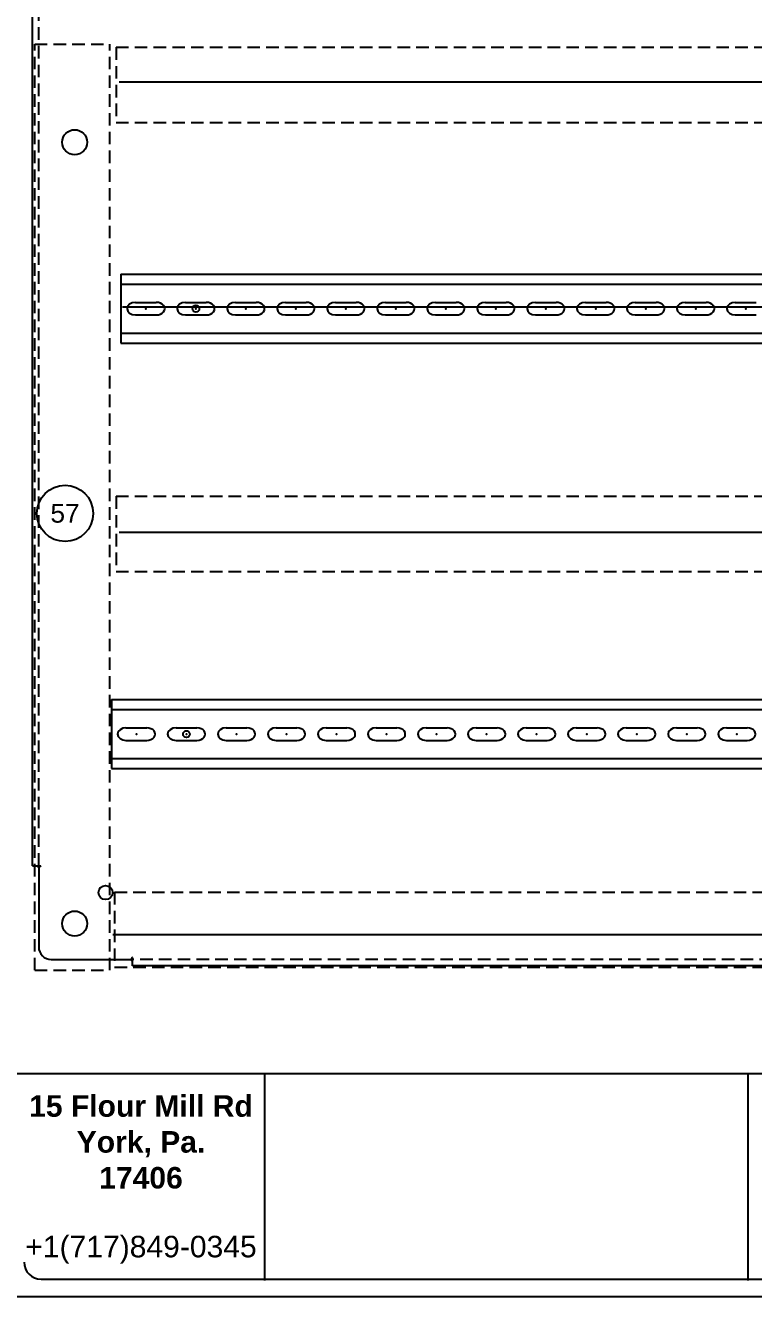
# Model space of a CAD drawing. Header units: inches. Extents: x -0.2 to 94.8, y -0.3 to 60.7.
# Drawn here: x 54.13 to 68.68, y -0.33 to 25.06 of the extents above; entities that cross this region are included whole.
import ezdxf
from ezdxf.enums import TextEntityAlignment as Align

# ---------------------------------------------------------------- set-up
doc = ezdxf.new("R2010")
doc.units = ezdxf.units.IN
doc.header["$MEASUREMENT"] = 0
doc.linetypes.add('HIDDEN', pattern=[0.375, 0.25, -0.125])
for name, color, linetype in [('02___PRT_ALL_AXES', 7, 'Continuous'), ('DEFAULT_2', 8, 'HIDDEN'), ('MISC', 7, 'Continuous'), ('PBAL', 52, 'Continuous'), ('PITEM', 20, 'Continuous'), ('PSYMS', 2, 'Continuous')]:
    doc.layers.add(name, color=color, linetype=linetype)
doc.styles.add('Fields', font='simplex.shx', dxfattribs={"height": 0.185})
doc.styles.get("Standard").update_dxf_attribs({"font": 'arial.ttf'})
doc.dimstyles.get("Standard").update_dxf_attribs({"dimtxt": 0.18, "dimasz": 0.18, "dimexe": 0.18, "dimexo": 0.0625, "dimgap": 0.09, "dimtad": 0, "dimtih": 1, "dimtoh": 1, "dimdec": 4, "dimzin": 0, "dimdsep": 46, "dimtxsty": 'Standard', "dimcen": 0.09, "dimadec": 0, "dimazin": 0, "dimtfac": 1, "dimtdec": 4, "dimtofl": 0, "dimtmove": 0, "dimatfit": 3, "dimfxl": 1, "dimtolj": 1, "dimtzin": 0, "dimarcsym": 0})

# ---------------------------------------------------------------- blocks, each defined once
blk = doc.blocks.new('RG_Master_Ver_4_2_2')
at = {"color": 3}
for p, q in [((10.12, 1.5631), (34.15, 1.5631)), ((21.2999, 1.5625), (21.2999, 0.0716)), ((24.7809, 1.5624), (24.7809, 0.0716)), ((19.6886, 0.0809), (34.0625, 0.0809))]:
    blk.add_line(p, q, dxfattribs=at)
blk.add_lwpolyline([(0, -0.044), (34.25, -0.044), (34.25, 21.956), (0, 21.956)], close=True, dxfattribs=at)
blk.add_arc((19.6886, 0.2033), 0.1224, 180, 270, dxfattribs=at)
at = {"color": 3, "insert": (20.4088, 1.4059), "char_height": 0.142284, "attachment_point": 2}
blk.add_mtext_dynamic_manual_height_columns('{\\fArial|b1|i0|c0|p34;\\H1.08937x;15 Flour Mill Rd\\PYork, Pa. \\P17406}\\P\\P{\\H1.08937x;+1(717)849-0345}', width=1.735089, gutter_width=0.6898, heights=[0], dxfattribs=at)
at = {"style": 'Fields'}
for tag, p in [('DESCRIPTION_3', (13.1158, 1.307)), ('DRN_3', (15.4724, 1.307)), ('CHK_3', (16.5293, 1.307)), ('APP_3', (17.5522, 1.307)), ('DATE_3', (18.8294, 1.307)), ('CUSTOMER', (28.9966, 1.2135)), ('DRAWING_DESC', (32.2295, 1.2455)), ('DESCRIPTION_2', (13.1158, 0.9513)), ('DRN_2', (15.4724, 0.9513)), ('CHK_2', (16.5293, 0.9513)), ('APP_2', (17.5522, 0.9513)), ('DATE_2', (18.8294, 0.9513)), ('SIZE', (30.7145, 0.8944)), ('DRAWING_#', (32.125, 0.8944)), ('REV', (33.5429, 0.8944)), ('DESCRIPTION_1', (13.1158, 0.5956)), ('DRN_1', (15.4724, 0.5956)), ('CHK_1', (16.5293, 0.5956)), ('APP_1', (17.5522, 0.5956)), ('DATE_1', (18.8294, 0.5956)), ('PROJECT_#', (28.9813, 0.5809)), ('DRN_BY', (30.875, 0.5245)), ('CHK_BY', (31.7615, 0.5245)), ('APP_BY', (32.75, 0.5245)), ('SCALE', (33.6518, 0.5245)), ('PROJECT_NAME', (29.021, 0.1759)), ('SHEETNUM', (32.7527, 0.1759)), ('TTL_SHTS', (33.5471, 0.1759))]:
    blk.add_attdef(tag, text='', height=0.125, dxfattribs=at).set_placement(p, align=Align.CENTER)
at = {"style": 'Fields', "flags": 9}
blk.add_attdef('WD_TB', (9.9529, 0.1939), '', height=0.0638, dxfattribs=at)
blk = doc.blocks.new('HDINFCF7')
for p, q in [((0, 0.69), (29, 0.69)), ((0, 0.69), (0, -0.69)), ((0, 0.49), (29, 0.49)), ((0.292, 0.125), (0.708, 0.125)), ((1.292, 0.125), (1.708, 0.125)), ((2.292, 0.125), (2.708, 0.125)), ((3.292, 0.125), (3.708, 0.125)), ((4.292, 0.125), (4.708, 0.125)), ((5.292, 0.125), (5.708, 0.125)), ((6.292, 0.125), (6.708, 0.125)), ((7.292, 0.125), (7.708, 0.125)), ((8.292, 0.125), (8.708, 0.125)), ((9.292, 0.125), (9.708, 0.125)), ((10.292, 0.125), (10.708, 0.125)), ((11.292, 0.125), (11.708, 0.125)), ((12.292, 0.125), (12.708, 0.125)), ((0.292, -0.125), (0.708, -0.125)), ((1.292, -0.125), (1.708, -0.125)), ((2.292, -0.125), (2.708, -0.125)), ((3.292, -0.125), (3.708, -0.125)), ((4.292, -0.125), (4.708, -0.125)), ((5.292, -0.125), (5.708, -0.125)), ((6.292, -0.125), (6.708, -0.125)), ((7.292, -0.125), (7.708, -0.125)), ((8.292, -0.125), (8.708, -0.125)), ((9.292, -0.125), (9.708, -0.125)), ((10.292, -0.125), (10.708, -0.125)), ((11.292, -0.125), (11.708, -0.125)), ((12.292, -0.125), (12.708, -0.125)), ((0, -0.49), (29, -0.49)), ((0, -0.69), (29, -0.69))]:
    blk.add_line(p, q)
blk.add_circle((1.5, 0), 0.068)
for centre, major_axis, start_param, end_param in [((0.292, 0), (-0.167, 0), -1.570796, 1.570794), ((0.708, 0), (0.167, 0), 4.712386, 7.853986), ((1.292, 0), (-0.167, 0), -1.570796, 1.570794), ((1.708, 0), (0.167, 0), 4.712386, 7.853986), ((2.292, 0), (-0.167, 0), -1.570796, 1.570794), ((2.708, 0), (0.167, 0), 4.712386, 7.853986), ((3.292, 0), (-0.167, 0), -1.570796, 1.570794), ((3.708, 0), (0.167, 0), 4.712386, 7.853986), ((4.292, 0), (-0.167, 0), -1.570796, 1.570794), ((4.708, 0), (0.167, 0), 4.712386, 7.853986), ((5.292, 0), (-0.167, 0), -1.570796, 1.570794), ((5.708, 0), (0.167, 0), 4.712386, 7.853986), ((6.292, 0), (-0.167, 0), -1.570796, 1.570794), ((6.708, 0), (0.167, 0), 4.712386, 7.853986), ((7.292, 0), (-0.167, 0), -1.570796, 1.570794), ((7.708, 0), (0.167, 0), 4.712386, 7.853986), ((8.292, 0), (-0.167, 0), -1.570796, 1.570794), ((8.708, 0), (0.167, 0), 4.712386, 7.853986), ((9.292, 0), (-0.167, 0), -1.570796, 1.570794), ((9.708, 0), (0.167, 0), 4.712386, 7.853986), ((10.292, 0), (-0.167, 0), -1.570796, 1.570794), ((10.708, 0), (0.167, 0), 4.712386, 7.853986), ((11.292, 0), (-0.167, 0), -1.570796, 1.570794), ((11.708, 0), (0.167, 0), 4.712386, 7.853986), ((12.292, 0), (-0.167, 0), -1.570796, 1.570794)]:
    blk.add_ellipse(centre, major_axis=major_axis, ratio=0.749429, start_param=start_param, end_param=end_param)
for p in [(0.5, 0), (1.5, 0), (2.5, 0), (3.5, 0), (4.5, 0), (5.5, 0), (6.5, 0), (7.5, 0), (8.5, 0), (9.5, 0), (10.5, 0), (11.5, 0), (12.5, 0)]:
    blk.add_point(p)
at = {"flags": 11}
for p in [(1.5, 0), (14.5, 0), (27.5, 0)]:
    blk.add_attdef('NC', text='', height=0.01, rotation=270, dxfattribs=at).set_placement(p, align=Align.MIDDLE)
blk = doc.blocks.new('HDIN1A22A')
at = {"layer": 'MISC', "color": 4, "linetype": 'HIDDEN'}
for p, q in [((0, 0.75), (29.5, 0.75)), ((0, 0.75), (0, -0.75)), ((0, -0.75), (29.5, -0.75))]:
    blk.add_line(p, q, dxfattribs=at)
blk = doc.blocks.new('VDIN1A251')
at = {"layer": 'MISC', "color": 4, "linetype": 'HIDDEN'}
for p, q in [((-0.75, 0), (-0.75, 18.5)), ((-0.75, 18.5), (0.75, 18.5)), ((0.75, 0), (0.75, 18.5)), ((-0.75, 0), (0.75, 0))]:
    blk.add_line(p, q, dxfattribs=at)
blk = doc.blocks.new('HDIN1A278')
at = {"layer": 'MISC', "color": 4, "linetype": 'HIDDEN'}
for p, q in [((0, 0.75), (31.5, 0.75)), ((0, 0.75), (0, -0.75)), ((0, -0.75), (31.5, -0.75))]:
    blk.add_line(p, q, dxfattribs=at)
blk = doc.blocks.new('HDIN1A29F')
at = {"layer": 'MISC', "color": 4, "linetype": 'HIDDEN'}
for p, q in [((0, 0.75), (29.5, 0.75)), ((0, 0.75), (0, -0.75)), ((0, -0.75), (29.5, -0.75))]:
    blk.add_line(p, q, dxfattribs=at)
blk = doc.blocks.new('*D182')
at = {"layer": 'Defpoints', "color": 0, "transparency": 16777216}
for p in [(82.094, 29.188), (55.938, 23.938), (90.906, 23.938)]:
    blk.add_point(p, dxfattribs=at)
at = {"layer": 'PSYMS', "color": 0, "lineweight": -2, "transparency": 16777216}
for p, q in [((82.156, 29.188), (91.086, 29.188)), ((90.906, 28.488), (90.906, 26.908)), ((90.906, 24.638), (90.906, 26.217)), ((56, 23.938), (91.086, 23.938))]:
    blk.add_line(p, q, dxfattribs=at)
at = {"layer": 'PSYMS', "color": 0, "transparency": 16777216}
for points in [[(90.79, 28.488), (91.023, 28.488), (90.906, 29.188)], [(90.79, 24.638), (91.023, 24.638), (90.906, 23.938)]]:
    blk.add_solid(points, dxfattribs=at)
at = {"layer": 'PSYMS', "color": 0, "transparency": 16777216, "insert": (90.906, 26.562), "char_height": 0.5, "attachment_point": 5}
blk.add_mtext('\\A1;5.2500', dxfattribs=at)
blk = doc.blocks.new('*D183')
at = {"layer": 'Defpoints', "color": 0, "transparency": 16777216}
for p in [(82.813, 23.938), (63.25, 19.438), (90.906, 19.438)]:
    blk.add_point(p, dxfattribs=at)
at = {"layer": 'PSYMS', "color": 0, "lineweight": -2, "transparency": 16777216}
for p, q in [((82.875, 23.938), (91.086, 23.938)), ((90.906, 23.238), (90.906, 22.033)), ((90.906, 20.138), (90.906, 21.342)), ((63.313, 19.438), (91.086, 19.438))]:
    blk.add_line(p, q, dxfattribs=at)
at = {"layer": 'PSYMS', "color": 0, "transparency": 16777216}
for points in [[(90.79, 23.238), (91.023, 23.238), (90.906, 23.938)], [(90.79, 20.138), (91.023, 20.138), (90.906, 19.438)]]:
    blk.add_solid(points, dxfattribs=at)
at = {"layer": 'PSYMS', "color": 0, "transparency": 16777216, "insert": (90.906, 21.687), "char_height": 0.5, "attachment_point": 5}
blk.add_mtext('\\A1;4.5000', dxfattribs=at)
blk = doc.blocks.new('*D184')
at = {"layer": 'Defpoints', "color": 0, "transparency": 16777216}
for p in [(56, 19.438), (55.938, 14.938), (90.906, 14.938)]:
    blk.add_point(p, dxfattribs=at)
at = {"layer": 'PSYMS', "color": 0, "lineweight": -2, "transparency": 16777216}
for p, q in [((56.063, 19.438), (91.086, 19.438)), ((90.906, 18.738), (90.906, 17.533)), ((90.906, 15.638), (90.906, 16.842)), ((56, 14.938), (91.086, 14.938))]:
    blk.add_line(p, q, dxfattribs=at)
at = {"layer": 'PSYMS', "color": 0, "transparency": 16777216}
for points in [[(90.79, 18.738), (91.023, 18.738), (90.906, 19.438)], [(90.79, 15.638), (91.023, 15.638), (90.906, 14.938)]]:
    blk.add_solid(points, dxfattribs=at)
at = {"layer": 'PSYMS', "color": 0, "transparency": 16777216, "insert": (90.906, 17.187), "char_height": 0.5, "attachment_point": 5}
blk.add_mtext('\\A1;4.5000', dxfattribs=at)
blk = doc.blocks.new('*D186')
at = {"layer": 'Defpoints', "color": 0, "transparency": 16777216}
for p in [(79.188, 10.906), (55.813, 6.906), (90.906, 6.906)]:
    blk.add_point(p, dxfattribs=at)
at = {"layer": 'PSYMS', "color": 0, "lineweight": -2, "transparency": 16777216}
for p, q in [((79.25, 10.906), (91.086, 10.906)), ((90.906, 10.206), (90.906, 9.252)), ((90.906, 7.606), (90.906, 8.561)), ((55.875, 6.906), (91.086, 6.906))]:
    blk.add_line(p, q, dxfattribs=at)
at = {"layer": 'PSYMS', "color": 0, "transparency": 16777216}
for points in [[(90.79, 10.206), (91.023, 10.206), (90.906, 10.906)], [(90.79, 7.606), (91.023, 7.606), (90.906, 6.906)]]:
    blk.add_solid(points, dxfattribs=at)
at = {"layer": 'PSYMS', "color": 0, "transparency": 16777216, "insert": (90.906, 8.906), "char_height": 0.5, "attachment_point": 5}
blk.add_mtext('\\A1;4.0000', dxfattribs=at)
blk = doc.blocks.new('PNL1ABB1')
at = {"layer": 'PBAL'}
blk.add_circle((-0.003, 0.1875), 0.1875, dxfattribs=at)
at = {"layer": 'PITEM'}
blk.add_attdef('B_ITEM', text='', height=0.125, dxfattribs=at).set_placement((-0.003, 0.1875), align=Align.MIDDLE)
blk = doc.blocks.new('HDIN1C17A')
for p, q in [((0, 0.69), (31.25, 0.69)), ((0, 0.69), (0, -0.69)), ((0, 0.49), (31.25, 0.49)), ((0.292, 0.125), (0.708, 0.125)), ((1.292, 0.125), (1.708, 0.125)), ((2.292, 0.125), (2.708, 0.125)), ((3.292, 0.125), (3.708, 0.125)), ((4.292, 0.125), (4.708, 0.125)), ((5.292, 0.125), (5.708, 0.125)), ((6.292, 0.125), (6.708, 0.125)), ((7.292, 0.125), (7.708, 0.125)), ((8.292, 0.125), (8.708, 0.125)), ((9.292, 0.125), (9.708, 0.125)), ((10.292, 0.125), (10.708, 0.125)), ((11.292, 0.125), (11.708, 0.125)), ((12.292, 0.125), (12.708, 0.125)), ((0.292, -0.125), (0.708, -0.125)), ((1.292, -0.125), (1.708, -0.125)), ((2.292, -0.125), (2.708, -0.125)), ((3.292, -0.125), (3.708, -0.125)), ((4.292, -0.125), (4.708, -0.125)), ((5.292, -0.125), (5.708, -0.125)), ((6.292, -0.125), (6.708, -0.125)), ((7.292, -0.125), (7.708, -0.125)), ((8.292, -0.125), (8.708, -0.125)), ((9.292, -0.125), (9.708, -0.125)), ((10.292, -0.125), (10.708, -0.125)), ((11.292, -0.125), (11.708, -0.125)), ((12.292, -0.125), (12.708, -0.125)), ((0, -0.49), (31.25, -0.49)), ((0, -0.69), (31.25, -0.69))]:
    blk.add_line(p, q)
blk.add_circle((1.5, 0), 0.068)
for centre, start_param, end_param in [((0.292, 0), -1.570796, 1.570794), ((0.708, 0), 1.570794, 4.712394), ((1.292, 0), -1.570796, 1.570794), ((1.708, 0), 1.570794, 4.712394), ((2.292, 0), -1.570796, 1.570794), ((2.708, 0), 1.570794, 4.712394), ((3.292, 0), -1.570796, 1.570794), ((3.708, 0), 1.570794, 4.712394), ((4.292, 0), -1.570796, 1.570794), ((4.708, 0), 1.570794, 4.712394), ((5.292, 0), -1.570796, 1.570794), ((5.708, 0), 1.570794, 4.712394), ((6.292, 0), -1.570796, 1.570794), ((6.708, 0), 1.570794, 4.712394), ((7.292, 0), -1.570796, 1.570794), ((7.708, 0), 1.570794, 4.712394), ((8.292, 0), -1.570796, 1.570794), ((8.708, 0), 1.570794, 4.712394), ((9.292, 0), -1.570796, 1.570794), ((9.708, 0), 1.570794, 4.712394), ((10.292, 0), -1.570796, 1.570794), ((10.708, 0), 1.570794, 4.712394), ((11.292, 0), -1.570796, 1.570794), ((11.708, 0), 1.570794, 4.712394), ((12.292, 0), -1.570796, 1.570794), ((12.708, 0), 1.570794, 4.712394)]:
    blk.add_ellipse(centre, major_axis=(-0.167, 0), ratio=0.749429, start_param=start_param, end_param=end_param)
for p in [(0.5, 0), (1.5, 0), (2.5, 0), (3.5, 0), (4.5, 0), (5.5, 0), (6.5, 0), (7.5, 0), (8.5, 0), (9.5, 0), (10.5, 0), (11.5, 0), (12.5, 0)]:
    blk.add_point(p)
at = {"flags": 11}
for p in [(1.5, 0), (15.5, 0), (29.5, 0)]:
    blk.add_attdef('NC', text='', height=0.01, rotation=270, dxfattribs=at).set_placement(p, align=Align.MIDDLE)

msp = doc.modelspace()

# ---------------------------------------------------------------- linework, layer by layer
at = {"color": 3, "linetype": 'Continuous'}
for p, q in [((54.26745, 8.27707), (54.26745, 37.18203)), ((54.26745, 8.27707), (54.35381, 8.27707)), ((54.37364, 8.26008), (54.37798, 8.25566)), ((54.37798, 8.25566), (54.38128, 8.25233)), ((54.39231, 8.24176), (54.39231, 6.6539)), ((54.64203, 6.40418), (56.22989, 6.40418)), ((56.2652, 6.27932), (56.2652, 6.36568)), ((85.17016, 6.27932), (56.2652, 6.27932))]:
    msp.add_line(p, q, dxfattribs=at)
for points in [[(54.35381, 8.27707), (54.35575, 8.27567), (54.35765, 8.27426), (54.3595, 8.27283), (54.3613, 8.2714), (54.36304, 8.26997), (54.36471, 8.26854), (54.36632, 8.26711), (54.36787, 8.2657), (54.36935, 8.2643), (54.3708, 8.2629), (54.37222, 8.26149), (54.37364, 8.26008)], [(54.38128, 8.25233), (54.38303, 8.25059), (54.38476, 8.2489), (54.38645, 8.24726), (54.38809, 8.2457), (54.38964, 8.24424), (54.39105, 8.24293), (54.39231, 8.24176)], [(56.24217, 6.39145), (56.24046, 6.39315), (56.23872, 6.3949), (56.23703, 6.39663), (56.23539, 6.39832), (56.23383, 6.39996), (56.23237, 6.40151), (56.23105, 6.40292), (56.22989, 6.40418)], [(56.2652, 6.36568), (56.2638, 6.36762), (56.26238, 6.36952), (56.26096, 6.37137), (56.25953, 6.37317), (56.2581, 6.37491), (56.25667, 6.37658), (56.25524, 6.37819), (56.25382, 6.37974), (56.25243, 6.38123), (56.25103, 6.38267), (56.24962, 6.38409), (56.2482, 6.38551), (56.24217, 6.39145)]]:
    msp.add_lwpolyline(points, dxfattribs=at)
msp.add_arc((54.64203, 6.6539), 0.24972, 180, 270, dxfattribs=at)
at = {"layer": '02___PRT_ALL_AXES', "color": 3, "linetype": 'Continuous'}
for centre, radius in [((55.11025, 22.72955), 0.24972), ((55.72827, 7.74015), 0.14034), ((55.11025, 7.12212), 0.24972)]:
    msp.add_circle(centre, radius, dxfattribs=at)
at = {"layer": 'DEFAULT_2', "color": 8, "linetype": 'HIDDEN'}
for p, q in [((54.39231, 8.27707), (54.39231, 37.18203)), ((54.35381, 8.27707), (54.43312, 8.27707)), ((54.41209, 8.25497), (54.40564, 8.2511)), ((56.2652, 6.36568), (56.2652, 6.44499)), ((85.17016, 6.40418), (56.2652, 6.40418))]:
    msp.add_line(p, q, dxfattribs=at)
for points in [[(54.40564, 8.2511), (54.4034, 8.24973), (54.40124, 8.24836), (54.39918, 8.24699), (54.39723, 8.24563), (54.39543, 8.2443), (54.39379, 8.24301), (54.39231, 8.24176)], [(54.43312, 8.27707), (54.43253, 8.27545), (54.43186, 8.27389), (54.43111, 8.27239), (54.43028, 8.27094), (54.42936, 8.26952), (54.42834, 8.26811), (54.42719, 8.26671), (54.42591, 8.2653), (54.42445, 8.26386), (54.42289, 8.26247), (54.42136, 8.26122), (54.41975, 8.25999), (54.41798, 8.25874), (54.4161, 8.25748), (54.41413, 8.25623), (54.41209, 8.25497)], [(56.23923, 6.41751), (56.23785, 6.41527), (56.23649, 6.41311), (56.23512, 6.41105), (56.23376, 6.4091), (56.23242, 6.4073), (56.23113, 6.40566), (56.22989, 6.40418)], [(56.2652, 6.44499), (56.26358, 6.4444), (56.26202, 6.44373), (56.26052, 6.44298), (56.25907, 6.44215), (56.25765, 6.44123), (56.25624, 6.44021), (56.25484, 6.43906), (56.25343, 6.43778), (56.25199, 6.43632), (56.2506, 6.43477), (56.24934, 6.43323), (56.24812, 6.43162), (56.24687, 6.42985), (56.24561, 6.42797), (56.24435, 6.426), (56.2431, 6.42396), (56.23923, 6.41751)]]:
    msp.add_lwpolyline(points, dxfattribs=at)

# ---------------------------------------------------------------- block references
at = {"xscale": 2.773722627737226, "yscale": 2.773722627737226, "zscale": 2.773722627737226}
msp.add_blockref('RG_Master_Ver_4_2_2', (-0.17247, -0.20731), dxfattribs=at)
at = {"layer": 'PBAL', "xscale": 3, "yscale": 3}
msp.add_blockref('PNL1ABB1', (54.92668, 14.75242), dxfattribs=at).add_auto_attribs({'B_ITEM': '57'})
at = {"layer": 'PSYMS'}
for name, p in [('VDIN1A251', (55.0625, 6.1875)), ('HDIN1A22A', (55.9375, 23.875)), ('HDIN1A29F', (55.9375, 14.90625)), ('HDIN1C17A', (55.84375, 10.90625)), ('HDIN1A278', (55.90625, 7))]:
    msp.add_blockref(name, p, dxfattribs=at)
at = {"layer": 'PSYMS', "xscale": 0.9988755437425755, "yscale": 0.9988755437425755, "zscale": 0.9988755437425755}
msp.add_blockref('HDINFCF7', (56.03508, 19.4043), dxfattribs=at)

# ---------------------------------------------------------------- dimensions: what is measured, and where the dimension line sits
at = {"layer": 'PSYMS'}
for base, p1, p2, picture, middle in [((90.90625, 23.9375), (82.09375, 29.1875), (55.9375, 23.9375), '*D182', (90.90625, 26.5625)), ((90.90625, 19.4375), (82.8125, 23.9375), (63.25, 19.4375), '*D183', (90.90625, 21.6875)), ((90.90625, 14.9375), (56, 19.4375), (55.9375, 14.9375), '*D184', (90.90625, 17.1875)), ((90.90625, 6.90625), (79.1875, 10.90625), (55.8125, 6.90625), '*D186', (90.90625, 8.90625))]:
    dim = msp.add_linear_dim(base=base, p1=p1, p2=p2, angle=90, dimstyle='Standard', override={"dimtxt": 0.5, "dimasz": 0.7}, dxfattribs=at)
    dim.commit()
    dim.dimension.update_dxf_attribs({"geometry": picture, "text_midpoint": middle})

doc.saveas('drawing.dxf')
